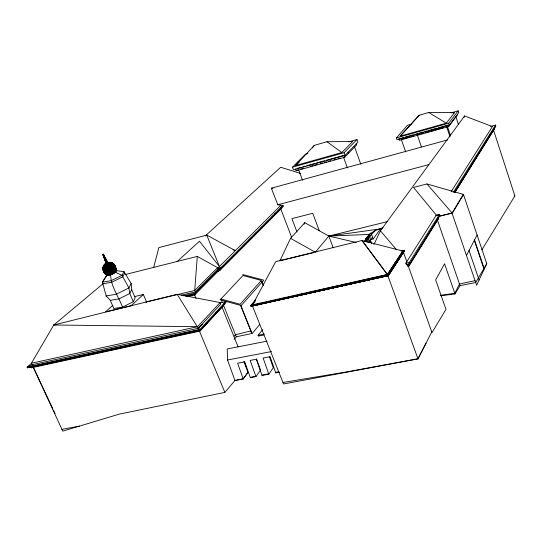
<?xml version="1.0" encoding="UTF-8"?>
<svg xmlns="http://www.w3.org/2000/svg" width="542" height="542" viewBox="0 0 542 542"><rect width="100%" height="100%" fill="white"/><g stroke="black" fill="none" stroke-linecap="round" stroke-linejoin="round"><path stroke-width="0.81" d="M125.236 274.55L197.288 256.393L194.727 290.478L195.33 291.942L181.319 295.248M104.206 271.901L103.983 272.369C106.388 277.47 112.607 273.94 115.656 271.461L116.103 268.473L115.25 266.224L116.049 270.241L115.304 272.226M114.193 265.024L114.789 265.14L115.615 267.098C112.892 270.228 108.143 272.091 104.003 272.111L103.048 270.201L103.265 269.733C102.343 267.077 103.976 264.015 106.557 263.073L105.676 260.885M108.156 271.495L106.659 267.267L106.51 263.121M369.962 233.514L367.862 242.308M106.557 263.073L104.464 264.55L102.905 267.558L102.858 269.333L103.556 271.346C107.763 271.312 112.587 269.421 115.371 266.244L114.789 265.14M387.51 274.523L395.24 262.511M153.616 267.633L158.847 247.599L206.766 235.113L235.363 250.628L233.006 249.842M105.541 264.245L106.191 263.188M464.02 117.512L464.555 115.961L492.4 126.577L451.032 191.875M365.945 241.895L368.601 235.025M102.987 254.354L106.374 263.175L105.331 263.886L106.747 263.371L103.095 254.293L107.831 262.741L105.331 263.886L103.515 265.885L102.905 267.558L103.231 270.512C107.418 270.472 112.214 268.595 114.985 265.438C113.644 262.775 110.121 261.522 107.411 262.728L103.278 254.225L107.587 262.694L111.354 262.504L114.477 264.692C111.774 267.762 107.113 269.591 103.034 269.631L103.075 268.879M115.453 266.522L113.691 268.263L111.002 269.726M364.847 241.19L366.548 237.43M108.007 275.383L105.243 273.534L104.105 271.135C108.048 270.526 112.56 269.137 115.148 265.993L114.362 265.587M106.794 274.408L106.774 275.011M368.98 242.301L370.274 239.469L369.759 235.045L366.582 241.908M114.945 266.454L115.907 268.927L115.873 270.641L115.365 271.156L109.586 274.062L106.496 274.699L105.995 274.591L106.015 273.92M105.317 273.331L105.284 274.056C109.159 274.042 113.603 272.301 116.144 269.36L115.961 269.076M365.084 241.746L367.551 236.475M108.508 262.409L106.578 263.785M364.929 241.21L366.69 237.45M486.757 263.697L476.628 285.255L452.048 213.135L463.39 194.26L486.757 263.697L475.7 282.524L460.063 285.668L455.029 293.947L440.836 295.769M103.515 271.285L103.739 270.817L104.166 272.68C108.353 272.66 113.163 270.77 115.92 267.606L115.121 267.186M313.683 252.64L279.95 260.77L290.539 238.345L304.814 222.681L328.825 236.068L356.257 242.511M115.148 265.993L115.595 266.772C112.817 269.95 107.993 271.847 103.786 271.874L103.563 270.248M103.59 270.566L103.705 271.596M373.912 244.544L380.409 230.804L464.555 115.961M304.116 224.158L304.814 222.681M103.014 268.012L102.98 268.724C106.855 268.683 111.286 266.949 113.861 264.035L113.678 263.758M133.278 301.711L135.175 297.775L131.699 289.652L131.191 283.534L124.003 271.637L116.693 270.709L115.71 272.423L110.636 274.902L106.578 275.648L102.411 282.219L106.212 295.925L110.27 300.329L113.82 308.5L122.526 307.124L133.278 301.711L129.768 293.507L128.928 287.958L121.977 275.329L115.71 272.423M131.699 289.652L129.768 293.507L118.976 298.899L110.27 300.329M131.191 283.534L128.928 287.958L116.34 294.225L106.212 295.925M252.518 306.135L283.568 383.973L418.011 358.912L431.798 331.9M104.708 264.726L106.605 262.978M466.472 255.451L477.096 234.998M252.579 304.78L275.702 261.664L362.009 240.499L402.801 251.027L387.469 274.57L362.009 240.499L387.374 274.557L402.801 251.027M124.66 273.182L122.641 276.881L111.781 282.226L103.088 283.771M124.003 271.637L121.977 275.329L111.103 280.668L102.411 282.219L107.174 274.564M426.039 343.181L417.943 358.729L346.812 371.887L282.971 382.476M370.653 240.628L369.508 242.572M202.593 324.272L198.277 328.296L32.114 364.705L31.436 363.228L53.773 324.997L103.088 283.71M452.157 213.46L463.498 194.571M514.873 195.926L481.933 249.774M454.941 192.227L467.753 171.347M468.64 169.91L474.826 159.829M475.707 158.393L477.475 155.507M478.356 154.07L479.684 151.909M481.011 149.748L482.333 147.593M483.66 145.432L484.541 143.989M406.358 264.604L409.833 263.812L439.609 216.055L439.481 214.341L436.303 215.12L405.856 263.182L406.358 264.604L406.717 264.035L407.902 266.23L409.027 265.973L438.227 219.151L437.861 217.931L438.227 219.151M455.002 192.254L494.379 129.118L494.06 128.129M489.575 135.283L490.469 133.854M407.902 266.23L408.201 265.756L432.008 332.605L445.971 309.34L435.646 279.889L444.569 263.798L455.029 293.947M454.481 192.349L495.828 126.164L495.483 125.1L490.618 126.442M407.178 265.323L409.291 264.848L438.722 217.721M454.596 192.302L494.934 127.702M405.856 263.182L409.325 262.396L439.481 214.341M453.193 192.491L495.483 125.1M406.798 261.698L403.397 252.159M251.332 306.013L388.357 275.702L404.562 250.838L404.373 250.235L401.087 251M388.248 275.939L403.831 251.596L388.14 275.634L251.847 306.135L388.14 275.634M388.302 274.821L388.499 275.451L250.838 306.264L250.58 305.681L388.302 274.821L404.373 250.235L404.549 250.851M32.459 365.45L62.75 431.141L119.335 414.122L224.869 392.394L234.93 380.464L243.222 378.933L237.599 363.242L244.706 361.893L250.323 377.625L255.919 376.595L250.16 360.403L256.312 359.238L262.05 375.471L268.832 374.217L273.283 367.74L269.306 356.392M255.919 376.595L260.492 370.125M243.222 378.933L247.931 372.462L244.042 361.561M247.89 372.354L243.182 378.817L234.93 380.464L227.545 359.996L227.233 348.96L266.996 341.162M370.782 239.51L373.16 238.941L380.931 228.372M370.03 240.634L372.544 237.233M312.348 147.946L314.285 145.378L326.989 141.726L352.652 141.516L341.839 152.532L295.607 165.52L314.285 145.378M411.453 124.145L407.428 125.29L396.426 137.892L397.056 139.7L449.338 125.073L458.728 112.661L458.132 110.859L450.89 112.926M403.715 137.505L398.858 138.86L399.366 140.317L448.688 126.543L457.462 114.924M396.426 137.892L448.715 123.217L458.132 110.859M446.33 123.176L454.494 112.56L428.736 112.485L419.183 115.229L400.179 136.137L446.33 123.176L428.736 112.485M263.886 334.949L258.331 336.115L258.033 335.369L262.789 329.522M365.85 238.92C369.61 232.613 376.453 229.849 383.086 227.654M387.503 221.603L328.825 236.068L315.329 252.24L290.539 238.345M259.679 324.516L252.091 333.601L240.98 305.803M234.164 339.299L236.292 336.799L251.834 333.506L240.397 305.038M250.838 306.264L251.942 304.997M254.144 302.47L255.241 301.203M316.636 290.695L387.516 274.503L252.22 304.868L254.469 302.294M250.58 305.681L255.539 299.997M279.95 260.77L281.061 259.523M369.881 236.359L375.457 230.126M400.179 136.137L419.183 115.229M207.661 321.643L209.388 319.78M215.702 312.944L217.423 311.081M31.572 363.262L27.1 367.13L27.486 367.971L29.58 366.954L29.905 367.659L200.032 330.579L224.266 304.326L223.968 303.588M29.905 367.659L31.029 367.11L31.355 367.808L199.937 331.108L223.467 305.6L223.168 304.868M199.937 331.108L198.277 328.296L220.763 304.116L220.127 302.558L197.606 326.677L53.773 324.997L177.173 294.292L198.277 328.296L200.093 329.333L200.472 330.254L226.007 302.585L225.648 301.704L200.093 329.333L27.1 367.13L32.114 364.705M220.94 298.994L242.972 275.519L261.366 280.444L240.079 304.258L220.94 298.994L222.423 302.653M295.39 168.901L296.095 170.784L344.766 157.221L356.643 144.877L356.196 143.63M307.903 153.494L305.485 154.185L292.416 167.214L293.398 169.822L345.091 155.385L357.903 142.119L356.975 139.524L348.933 141.814M234.198 336.094L235.472 334.78L250.79 330.905M292.416 167.214L344.123 152.709L356.975 139.524M218.426 270.214L219.842 269.869L283.242 206.136L282.985 205.479L277.802 204.774L271.346 188.209L447.658 139.911M195.012 293.981L217.728 270.966L219.801 270.492L281.894 208.02L281.955 206.475L283.242 206.136M183.691 295.837L195.12 293.147L220.818 267.396L217.816 268.127L280.912 205.201M274.238 214.212L275.424 213.02M280.77 207.667L281.955 206.475M217.945 269.137L220.005 268.636L282.985 205.479M223.074 266.129L219.49 269.726L219.801 270.492M225.465 263.73L228.453 260.729M231.441 257.728L234.429 254.726M237.416 251.732L239.808 249.334M242.796 246.332L245.783 243.331M248.771 240.33L251.163 237.931M254.747 234.334L256.535 232.532M260.722 228.331L262.518 226.536M266.102 222.931L267.89 221.136M272.077 216.935L273.27 215.736M278.053 210.94L281.637 207.335M185.662 296.278L195.459 293.974L219.944 269.388M195.33 291.942L218.196 269.076L217.627 267.667L197.288 256.393M217.627 267.667L194.727 290.478L145.845 302.05M104.071 265.18C102.648 267.924 110.914 264.144 111.483 262.701L107.587 262.694M103.786 265.885L103.068 267.816C106.652 267.768 110.751 266.169 113.142 263.473L110.961 262.43L107.892 262.504M296.095 170.784L297.26 169.673M295.607 165.52L299.17 162.173M146.658 302.273L143.352 294.489L130.968 305.81L105.555 311.826L112.851 305.356M177.078 261.61L199.47 241.224L219.435 266.515L206.766 235.113M205.276 235.933L280.702 167.254L300.397 173.393M35.061 365.267L33.143 366.941L52.933 409.061M106.727 271.915C105.365 269.401 104.64 265.858 106.544 263.432L103.034 254.422L106.97 263.29C103.475 264.374 102.573 269.421 104.579 272.24M106.374 263.175C99.701 267.409 114.863 261.224 107.722 262.68L103.149 254.381M109.206 269.828L111.449 274.516L112.485 274.069L113.447 273.581L113.481 272.375L112.18 268.446M106.476 263.385C97.154 269.083 118.217 260.783 107.485 262.626M31.355 367.808L32.547 367.225M387.516 274.503L385.348 274.638M108.17 262.707L110.331 262.484M452.888 113.014L454.494 112.56M405.328 137.051L413.417 134.789M415.036 134.335L417.462 133.657M419.074 133.203L423.119 132.072M424.738 131.618L427.164 130.94M428.783 130.487L436.866 128.224M438.485 127.77L448.187 125.053L448.688 126.543M297.016 168.447L301.067 167.315M302.693 166.861L305.126 166.184M306.745 165.73L314.861 163.46M316.481 163.006L324.597 160.737M326.216 160.29L344.068 155.297L344.766 157.221M402.117 139.179L410.104 136.95M411.703 136.503L414.102 135.832M419.738 134.253L417.293 134.938L421.371 146.821M421.364 133.799L423.81 133.115M425.436 132.661L429.508 131.523M431.141 131.069L433.586 130.385M435.212 129.931L443.356 127.655M300.966 168.975L303.371 168.305M310.593 166.286L313.005 165.615M314.611 165.168L317.016 164.497M320.227 163.603L322.632 162.932M324.238 162.485L326.65 161.814M328.256 161.367L330.661 160.696M333.872 159.802L336.277 159.131M337.883 158.684L340.288 158.007M277.802 204.774L428.715 164.653M463.322 194.375L426.927 183.955L413.512 187.417L436.303 215.12M435.931 215.716L439.108 214.937L439.555 216.238L452.048 213.135M218.419 270.011L219.585 269.726M439.609 216.055L452.123 213.006L426.927 183.955M217.789 271.129L218.866 270.865L218.602 270.207M134.47 296.623L143.352 294.489M107.831 262.741L108.732 262.524M186.834 296.278L195.073 294.34L194.788 293.649M186.766 296.786L194.998 294.855L194.713 294.164M219.944 303.012L225.648 301.704M280.316 298.988L283.615 298.236M297.646 295.031L305.078 293.33M306.725 292.958L310.031 292.199M311.677 291.826L314.983 291.068M252.152 305.823L388.235 275.363L388.357 275.702M31.436 363.228L197.606 326.677M29.58 366.954L199.713 329.814L200.032 330.579M31.856 366.927L159.951 338.994M161.604 338.635L172.349 336.291M174.002 335.932L177.309 335.207M178.962 334.848L189.707 332.503M191.36 332.144L194.666 331.426M196.319 331.067L199.625 330.342M475.063 280.668L459.487 284.001L454.799 293.29L440.66 295.282M258.033 335.369L264.381 334.035M250.241 377.408L255.81 376.304M261.915 375.084L268.663 373.743M275.56 372.368L278.71 371.744M227.545 359.996L271.623 351.528M279.713 372.219L275.763 372.943L270.079 356.711L263.134 358.032L268.832 374.217M61.924 429.345L79.491 426.107M333.228 247.877L328.825 236.068L382.157 228.663M53.773 324.997L56.273 324.658M106.232 263.48L102.946 254.435L106.367 263.473C103.868 265.573 103.861 269.543 105.507 272.172M328.825 236.068L369.508 234.429M106.977 263.08C110.026 263.568 111.605 266.969 112.655 269.55M271.346 188.209L272.985 188.352M111.74 262.714L112.343 263.026C110.189 265.445 106.51 266.881 103.285 266.928L104.111 265.295L106.239 263.276L102.946 254.381M113.712 264.293L114.477 264.692M177.173 294.292L220.127 302.558M242.741 274.537L263.785 280.16L241.17 305.58L220.005 299.753M326.989 141.726L341.839 152.532M105.832 274.327L104.491 273.114L104.674 273.412C108.746 273.398 113.427 271.562 116.103 268.473L115.907 268.182M112.465 263.121L113.129 263.656M110.419 274.889L107.675 270.39M380.409 230.804L396.263 249.408M115.615 267.098L115.168 265.946M115.656 270.865L115.304 271.711M103.346 270.709L103.786 271.874M114.348 267.043L115.405 270.343L114.904 272.626L114.274 273.093L114.396 270.18L113.407 267.721M103.326 254.3L107.58 262.985C110.717 263.107 113.021 266.02 113.881 268.825M107.397 263.087L103.271 254.327L107.194 263.195L109.321 266.203L111.225 270.268M53.651 410.599L55.094 413.661M103.217 254.245L105.216 258.52M110.744 269.164L112.485 274.069M109.687 270.932L106.97 263.29M103.156 254.266L105.073 258.568M122.526 307.124C118.556 296.46 110.873 286.616 110.636 274.902M104.931 258.629L103.095 254.293L104.796 258.697M199.287 330.728L224.869 392.394M195.12 293.147L195.459 293.974M194.422 294.57L196.035 298.479M223.318 304.848L236.292 336.799M222.03 307.239L238.134 346.833M244.13 361.582L246.339 367.015M219.435 269.875L219.171 269.218L219.544 269.123L219.842 269.869M220.005 268.636L220.303 269.381L219.747 269.51L219.449 268.771M261.671 281.223L263.216 285.133M261.928 281.494L263.466 285.41M280.566 208.372L291.698 237.477M297.002 232.023L291.914 218.65L312.741 213.277L319.299 230.757M298.561 169.646L302.565 180.337M344.123 152.709L345.091 155.385M387.93 275.851L418.011 358.912M343.499 157.112L347.408 167.885M370.972 232.904L373.16 238.941M348.052 152.058L348.513 153.332M354.536 146.774L360.803 164.233M408.56 264.659L409.027 265.973M409.325 262.396L409.833 263.812M408.831 263.554L409.291 264.848M256.495 358.818L260.39 369.84M106.252 270.81L107.357 273.222L109.457 275.173L108.637 275.343L106.693 274.11L105.033 271.068M401.317 139.402L405.64 151.868M437.198 219.402L460.063 285.668M469.047 250.492L479.081 280.024M474.521 239.964L484.297 268.934M474.318 240.35L483.857 268.615M448.715 123.217L449.338 125.073M450.565 135.812L447.448 126.51L446.615 126.747L449.989 136.814M455.836 116.611L458.505 124.64M370.274 239.469L371.71 243.859M493.383 129.592L514.9 196.014M114.823 268.148C114.064 265.058 110.981 262.436 107.716 262.89L103.386 254.245L107.804 262.802C111.076 261.962 114.721 264.252 115.419 267.558M106.151 263.358L102.912 254.422L106.151 263.358"/></g></svg>
